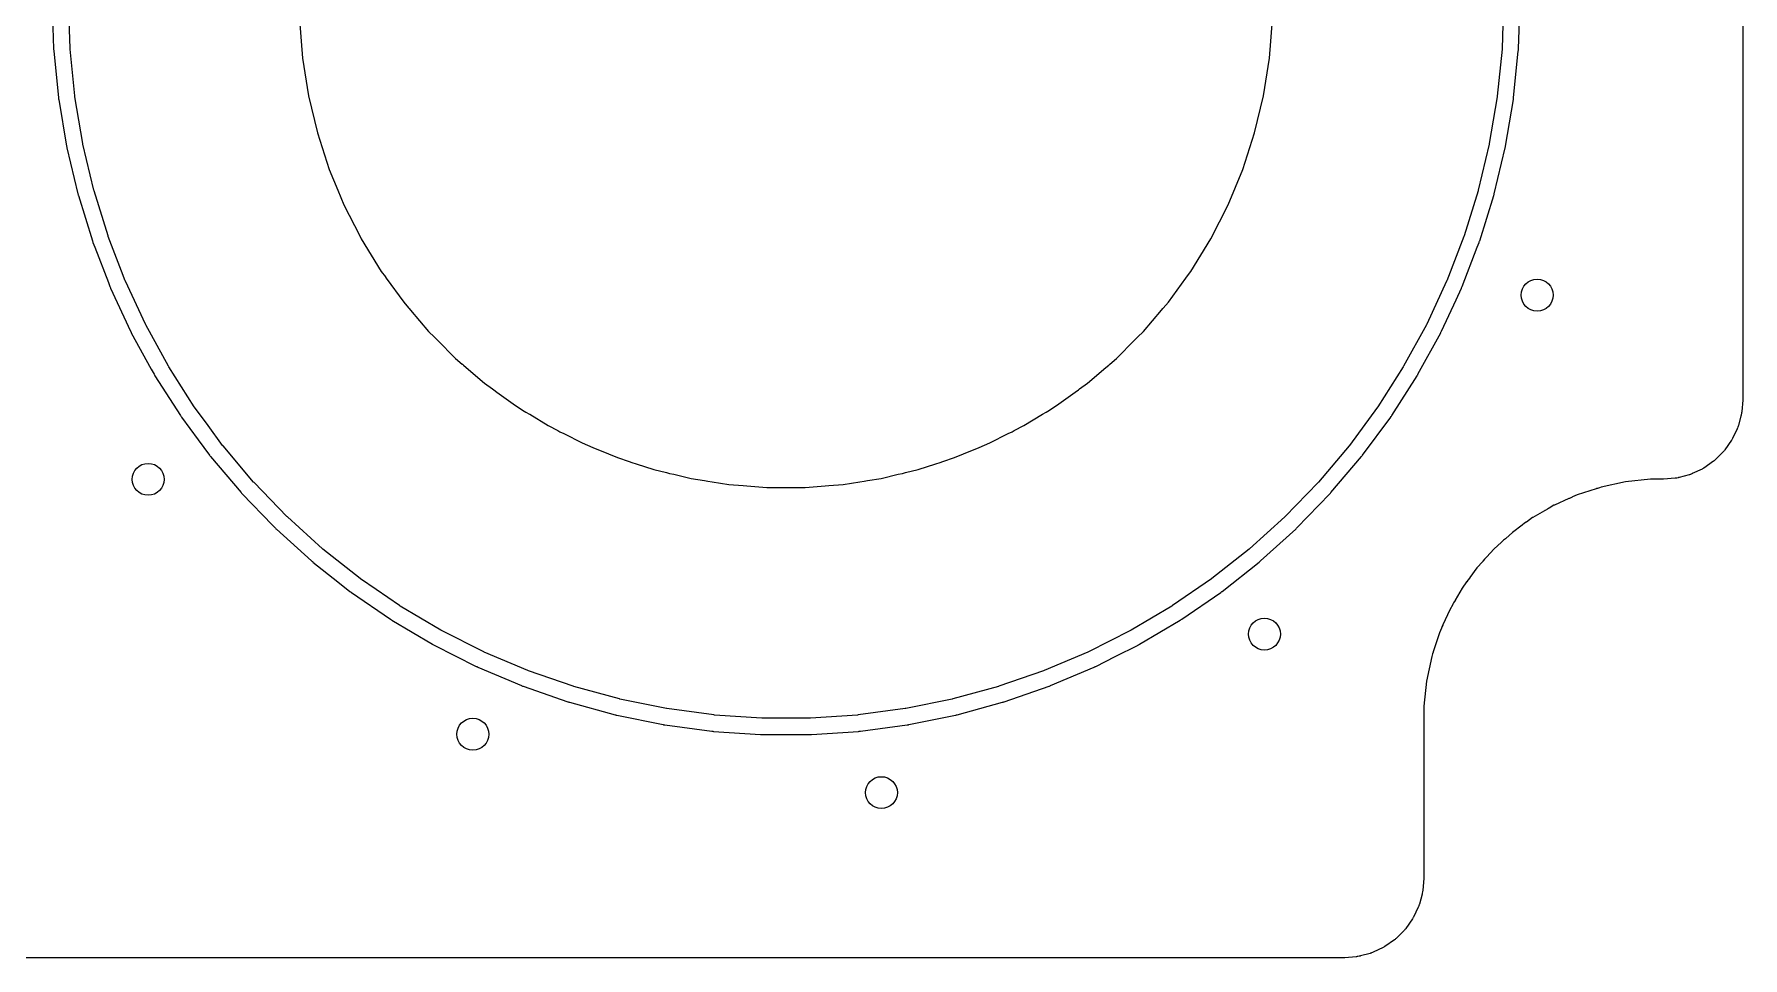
# Model space of a CAD drawing. Header units: inches. Extents: x 0.79 to 7.64, y -5.35 to -0.98.
# Drawn here: x 6.794 to 7.638, y -5.354 to -4.898 of the extents above; entities that cross this region are included whole.
import ezdxf

# ---------------------------------------------------------------- set-up
doc = ezdxf.new("R2010")
doc.units = ezdxf.units.IN
doc.header["$MEASUREMENT"] = 0
doc.layers.add('BLACK', color=250, linetype='CONTINUOUS')

msp = doc.modelspace()

# ---------------------------------------------------------------- linework, layer by layer
at = {"layer": 'BLACK', "linetype": 'CONTINUOUS'}
for p, q in [((7.63778, -1.2601), (7.63778, -5.07848)), ((6.81181, -4.90539), (6.81103, -4.88205)), ((7.51968, -4.88205), (7.5189, -4.90539)), ((7.52699, -4.90566), (7.52777, -4.88232)), ((6.80319, -4.88977), (6.80372, -4.90566)), ((6.92518, -4.89133), (6.92666, -4.91014)), ((7.40405, -4.91014), (7.40553, -4.89133)), ((6.80372, -4.90566), (6.80374, -4.90593)), ((6.80374, -4.90593), (6.80374, -4.90594)), ((6.80374, -4.90594), (6.80376, -4.90626)), ((6.80376, -4.90626), (6.80378, -4.90653)), ((6.80378, -4.90653), (6.80612, -4.92976)), ((6.81183, -4.90572), (6.81181, -4.90539)), ((6.81415, -4.92878), (6.81183, -4.90572)), ((7.51888, -4.90572), (7.51654, -4.92895)), ((7.5189, -4.90539), (7.51888, -4.90572)), ((7.52459, -4.92976), (7.52693, -4.90653)), ((7.52693, -4.90653), (7.52695, -4.90626)), ((7.52695, -4.90626), (7.52697, -4.90593)), ((7.52697, -4.90593), (7.52699, -4.90566)), ((6.92666, -4.91014), (6.92666, -4.91014)), ((6.92666, -4.91014), (6.92961, -4.92878)), ((7.4011, -4.92878), (7.40405, -4.91014)), ((6.80612, -4.92976), (6.80615, -4.93003)), ((6.80615, -4.93003), (6.80619, -4.93036)), ((6.80619, -4.93036), (6.80623, -4.93062)), ((6.80623, -4.93062), (6.81012, -4.95365)), ((6.81417, -4.92895), (6.81415, -4.92878)), ((6.81421, -4.92928), (6.81417, -4.92895)), ((6.8181, -4.95231), (6.81421, -4.92928)), ((6.92961, -4.92878), (6.92961, -4.92878)), ((6.92961, -4.92878), (6.93402, -4.94713)), ((7.39669, -4.94713), (7.4011, -4.92878)), ((7.5165, -4.92928), (7.51261, -4.95231)), ((7.51654, -4.92895), (7.5165, -4.92928)), ((7.52059, -4.95365), (7.52447, -4.93062)), ((7.52447, -4.93062), (7.52451, -4.93036)), ((7.52451, -4.93036), (7.52456, -4.93003)), ((7.52456, -4.93003), (7.52459, -4.92976)), ((6.93402, -4.94713), (6.93402, -4.94713)), ((6.93402, -4.94713), (6.93985, -4.96508)), ((7.39086, -4.96508), (7.39669, -4.94713)), ((6.81012, -4.95365), (6.81017, -4.95392)), ((6.81017, -4.95392), (6.81023, -4.95424)), ((6.81023, -4.95424), (6.81029, -4.9545)), ((6.81029, -4.9545), (6.81571, -4.97722)), ((6.81816, -4.95263), (6.8181, -4.95231)), ((6.82358, -4.97534), (6.81816, -4.95263)), ((7.51255, -4.95263), (7.50713, -4.97534)), ((7.51261, -4.95231), (7.51255, -4.95263)), ((7.515, -4.97722), (7.52042, -4.9545)), ((7.52042, -4.9545), (7.52048, -4.95424)), ((7.52048, -4.95424), (7.52054, -4.95392)), ((7.52054, -4.95392), (7.52059, -4.95365)), ((6.93985, -4.96508), (6.9441, -4.97534)), ((7.38364, -4.98252), (7.39086, -4.96508)), ((6.81571, -4.97722), (6.81577, -4.97748)), ((6.81577, -4.97748), (6.81586, -4.9778)), ((6.82366, -4.97566), (6.82358, -4.97534)), ((6.83058, -4.99796), (6.82366, -4.97566)), ((6.9441, -4.97534), (6.94707, -4.98252)), ((7.50705, -4.97566), (7.50013, -4.99796)), ((7.50713, -4.97534), (7.50705, -4.97566)), ((7.51485, -4.9778), (7.51494, -4.97748)), ((7.51494, -4.97748), (7.515, -4.97722)), ((6.81586, -4.9778), (6.81593, -4.97805)), ((6.81593, -4.97805), (6.82285, -5.00036)), ((6.94707, -4.98252), (6.95494, -4.99796)), ((7.37507, -4.99934), (7.38364, -4.98252)), ((7.50786, -5.00036), (7.51477, -4.97806)), ((7.51477, -4.97806), (7.51485, -4.9778)), ((6.82285, -5.00036), (6.82287, -5.00042)), ((6.82287, -5.00042), (6.82294, -5.00062)), ((6.82294, -5.00062), (6.82304, -5.00093)), ((6.82304, -5.00093), (6.82314, -5.00118)), ((6.82314, -5.00118), (6.82403, -5.00349)), ((6.83069, -4.99827), (6.83058, -4.99796)), ((6.83725, -5.01531), (6.83069, -4.99827)), ((6.95494, -4.99796), (6.95564, -4.99934)), ((6.95564, -4.99934), (6.95564, -4.99934)), ((6.95564, -4.99934), (6.9655, -5.01543)), ((7.36521, -5.01543), (7.37507, -4.99934)), ((7.50002, -4.99827), (7.49163, -5.02006)), ((7.50013, -4.99796), (7.50002, -4.99827)), ((7.50668, -5.00349), (7.50757, -5.00118)), ((7.50757, -5.00118), (7.50762, -5.00104)), ((7.50762, -5.00104), (7.50766, -5.00093)), ((7.50766, -5.00093), (7.50777, -5.00062)), ((7.50777, -5.00062), (7.50786, -5.00036)), ((6.82403, -5.00349), (6.83076, -5.02096)), ((7.49918, -5.02297), (7.50668, -5.00349)), ((6.83908, -5.02006), (6.83725, -5.01531)), ((6.9655, -5.01543), (6.9655, -5.01543)), ((6.9655, -5.01543), (6.9655, -5.01543)), ((6.9655, -5.01543), (6.96753, -5.01822)), ((6.96753, -5.01822), (6.96757, -5.01827)), ((6.96757, -5.01827), (6.96763, -5.01837)), ((6.96763, -5.01837), (6.96791, -5.01875)), ((6.96791, -5.01875), (6.96794, -5.01878)), ((6.96794, -5.01878), (6.97659, -5.0307)), ((7.35412, -5.0307), (7.3628, -5.01875)), ((7.3628, -5.01875), (7.36308, -5.01837)), ((7.36308, -5.01837), (7.36314, -5.01827)), ((7.36314, -5.01827), (7.36521, -5.01543)), ((6.83076, -5.02096), (6.83153, -5.02297)), ((6.83153, -5.02297), (6.83153, -5.02297)), ((6.83153, -5.02297), (6.83163, -5.02322)), ((6.83163, -5.02322), (6.83176, -5.02352)), ((6.83176, -5.02352), (6.83187, -5.02377)), ((6.83187, -5.02377), (6.8417, -5.04495)), ((6.83921, -5.02036), (6.83908, -5.02006)), ((6.84904, -5.04155), (6.83921, -5.02036)), ((7.4915, -5.02036), (7.48167, -5.04155)), ((7.49163, -5.02006), (7.4915, -5.02036)), ((7.49621, -5.02944), (7.49884, -5.02377)), ((7.49884, -5.02377), (7.49895, -5.02352)), ((7.49884, -5.02377), (7.49884, -5.02377)), ((7.49895, -5.02352), (7.49908, -5.02322)), ((7.49908, -5.02322), (7.49918, -5.02297)), ((6.97659, -5.0307), (6.97659, -5.0307)), ((6.97659, -5.0307), (6.97897, -5.03348)), ((6.97897, -5.03348), (6.97907, -5.0336)), ((6.97907, -5.0336), (6.97925, -5.03384)), ((6.97925, -5.03384), (6.97994, -5.03462)), ((6.97994, -5.03462), (6.98885, -5.04505)), ((7.34186, -5.04505), (7.35077, -5.03461)), ((7.35077, -5.03461), (7.35146, -5.03384)), ((7.35146, -5.03384), (7.35164, -5.0336)), ((7.35164, -5.0336), (7.35412, -5.0307)), ((7.48901, -5.04495), (7.49621, -5.02944)), ((6.8417, -5.04495), (6.84182, -5.0452)), ((6.84919, -5.04184), (6.84904, -5.04155)), ((6.86041, -5.06232), (6.84919, -5.04184)), ((6.98885, -5.04505), (6.98885, -5.04505)), ((6.98885, -5.04505), (6.98885, -5.04505)), ((6.98885, -5.04505), (6.99176, -5.04796)), ((7.33895, -5.04796), (7.34186, -5.04505)), ((7.48152, -5.04184), (7.4703, -5.06232)), ((7.48167, -5.04155), (7.48152, -5.04184)), ((7.48889, -5.0452), (7.48901, -5.04495)), ((6.84182, -5.0452), (6.84182, -5.0452)), ((6.84182, -5.0452), (6.8419, -5.04536)), ((6.8419, -5.04536), (6.84196, -5.04549)), ((6.84196, -5.04549), (6.84196, -5.04549)), ((6.84196, -5.04549), (6.84209, -5.04573)), ((6.84209, -5.04573), (6.85193, -5.06369)), ((6.99176, -5.04796), (6.99208, -5.04832)), ((6.99208, -5.04832), (6.99312, -5.04932)), ((6.99312, -5.04932), (7.0022, -5.05839)), ((7.32851, -5.05839), (7.33759, -5.04932)), ((7.33759, -5.04932), (7.33863, -5.04832)), ((7.33863, -5.04832), (7.33895, -5.04796)), ((7.47739, -5.06621), (7.48862, -5.04573)), ((7.48862, -5.04573), (7.48874, -5.04549)), ((7.48874, -5.04549), (7.48889, -5.0452)), ((7.0022, -5.05839), (7.0022, -5.05839)), ((7.0022, -5.05839), (7.0022, -5.05839)), ((7.0022, -5.05839), (7.00545, -5.06118)), ((7.00545, -5.06118), (7.00556, -5.06127)), ((7.00556, -5.06127), (7.00604, -5.06172)), ((7.00604, -5.06172), (7.00738, -5.06282)), ((7.32333, -5.06282), (7.32467, -5.06172)), ((7.32467, -5.06172), (7.32515, -5.06127)), ((7.32515, -5.06127), (7.32851, -5.05839)), ((6.85193, -5.06369), (6.85331, -5.06621)), ((6.85331, -5.06621), (6.85345, -5.06644)), ((6.85345, -5.06644), (6.85361, -5.06672)), ((6.85361, -5.06672), (6.85376, -5.06695)), ((6.85376, -5.06695), (6.86632, -5.08664)), ((6.86057, -5.0626), (6.86041, -5.06232)), ((6.87314, -5.08229), (6.86057, -5.0626)), ((7.00738, -5.06282), (7.01655, -5.07065)), ((7.31416, -5.07065), (7.32333, -5.06282)), ((7.47013, -5.0626), (7.45757, -5.08228)), ((7.46439, -5.08664), (7.47695, -5.06695)), ((7.4703, -5.06232), (7.47013, -5.0626)), ((7.47695, -5.06695), (7.47709, -5.06672)), ((7.47709, -5.06672), (7.47726, -5.06644)), ((7.47726, -5.06644), (7.47739, -5.06621)), ((7.01655, -5.07065), (7.02038, -5.07344)), ((7.02038, -5.07344), (7.02102, -5.07396)), ((7.02102, -5.07396), (7.02261, -5.07506)), ((7.02261, -5.07506), (7.03182, -5.08174)), ((7.29889, -5.08174), (7.3081, -5.07505)), ((7.3081, -5.07505), (7.30969, -5.07396)), ((7.30969, -5.07396), (7.31033, -5.07344)), ((7.31033, -5.07344), (7.31416, -5.07065)), ((7.63777, -5.07866), (7.63776, -5.07883)), ((7.63778, -5.07848), (7.63777, -5.07866)), ((6.86632, -5.08664), (6.86647, -5.08686)), ((6.86647, -5.08686), (6.86666, -5.08713)), ((6.86666, -5.08713), (6.86681, -5.08735)), ((6.87333, -5.08255), (6.87314, -5.08229)), ((6.88, -5.09161), (6.87333, -5.08255)), ((7.03182, -5.08174), (7.03613, -5.08439)), ((7.03613, -5.08439), (7.03695, -5.08495)), ((7.03695, -5.08495), (7.03873, -5.08598)), ((7.03873, -5.08598), (7.03878, -5.08601)), ((7.03878, -5.08601), (7.04791, -5.0916)), ((7.2828, -5.09161), (7.29198, -5.08598)), ((7.29198, -5.08598), (7.29376, -5.08495)), ((7.29376, -5.08495), (7.29458, -5.08439)), ((7.29458, -5.08439), (7.29889, -5.08174)), ((7.45738, -5.08255), (7.44353, -5.10135)), ((7.45757, -5.08228), (7.45738, -5.08255)), ((7.4639, -5.08735), (7.46405, -5.08713)), ((7.46405, -5.08713), (7.46424, -5.08686)), ((7.46424, -5.08686), (7.46439, -5.08664)), ((7.63687, -5.08673), (7.63558, -5.09155)), ((7.6369, -5.08661), (7.63687, -5.08673)), ((7.63693, -5.08648), (7.6369, -5.08661)), ((7.63696, -5.08636), (7.63693, -5.08648)), ((7.63717, -5.08529), (7.63696, -5.08636)), ((7.6372, -5.08508), (7.63717, -5.08529)), ((7.63723, -5.08487), (7.6372, -5.08508)), ((7.63726, -5.08465), (7.63723, -5.08487)), ((7.63775, -5.07899), (7.63726, -5.08465)), ((7.63776, -5.07883), (7.63775, -5.07899)), ((6.86681, -5.08735), (6.87506, -5.09855)), ((6.88718, -5.10135), (6.88, -5.09161)), ((7.04791, -5.0916), (7.04791, -5.0916)), ((7.04791, -5.0916), (7.04791, -5.09161)), ((7.04791, -5.09161), (7.05271, -5.09405)), ((7.05271, -5.09405), (7.0537, -5.09462)), ((7.0537, -5.09462), (7.05563, -5.09554)), ((7.05563, -5.09554), (7.06472, -5.10017)), ((7.26598, -5.10017), (7.27508, -5.09554)), ((7.27508, -5.09554), (7.27701, -5.09462)), ((7.27701, -5.09462), (7.278, -5.09405)), ((7.278, -5.09405), (7.2828, -5.09161)), ((7.45004, -5.10615), (7.4639, -5.08735)), ((7.63498, -5.0931), (7.63272, -5.09795)), ((7.63502, -5.09302), (7.63498, -5.0931)), ((7.63505, -5.09294), (7.63502, -5.09302)), ((7.63509, -5.09286), (7.63505, -5.09294)), ((7.63533, -5.09227), (7.63509, -5.09286)), ((7.63542, -5.09204), (7.63533, -5.09227)), ((7.6355, -5.09179), (7.63542, -5.09204)), ((7.63558, -5.09155), (7.6355, -5.09179)), ((6.87506, -5.09855), (6.88067, -5.10615)), ((6.88738, -5.10161), (6.88718, -5.10135)), ((6.90246, -5.11944), (6.88738, -5.10161)), ((7.06472, -5.10017), (7.07, -5.10236)), ((7.07, -5.10236), (7.07118, -5.10292)), ((7.07118, -5.10292), (7.07321, -5.10369)), ((7.07321, -5.10369), (7.08216, -5.1074)), ((7.24855, -5.1074), (7.2575, -5.10369)), ((7.2575, -5.10369), (7.25953, -5.10292)), ((7.25953, -5.10292), (7.2607, -5.10236)), ((7.2607, -5.10236), (7.26598, -5.10017)), ((7.44333, -5.10161), (7.42825, -5.11944)), ((7.44353, -5.10135), (7.44333, -5.10161)), ((7.62866, -5.10388), (7.62844, -5.10414)), ((7.62886, -5.10362), (7.62866, -5.10388)), ((7.63221, -5.09883), (7.62886, -5.10362)), ((7.63239, -5.09855), (7.63221, -5.09883)), ((7.63256, -5.09825), (7.63239, -5.09855)), ((7.63272, -5.09795), (7.63256, -5.09825)), ((6.88067, -5.10615), (6.88083, -5.10637)), ((6.88083, -5.10637), (6.88103, -5.10662)), ((6.88103, -5.10662), (6.88103, -5.10663)), ((6.88103, -5.10663), (6.8812, -5.10683)), ((6.8812, -5.10683), (6.89628, -5.12467)), ((7.08216, -5.1074), (7.08792, -5.10927)), ((7.08792, -5.10927), (7.08927, -5.10978)), ((7.08927, -5.10978), (7.09136, -5.11038)), ((7.09136, -5.11038), (7.10011, -5.11323)), ((7.2306, -5.11323), (7.23935, -5.11038)), ((7.23935, -5.11038), (7.24144, -5.10978)), ((7.24144, -5.10978), (7.24279, -5.10927)), ((7.24279, -5.10927), (7.24855, -5.1074)), ((7.43443, -5.12467), (7.44951, -5.10683)), ((7.44951, -5.10683), (7.44968, -5.10662)), ((7.44968, -5.10662), (7.44988, -5.10637)), ((7.44988, -5.10637), (7.45004, -5.10615)), ((7.61852, -5.11253), (7.61823, -5.11271)), ((7.6233, -5.10918), (7.61852, -5.11253)), ((7.62357, -5.10897), (7.6233, -5.10918)), ((7.62383, -5.10875), (7.62357, -5.10897)), ((7.62408, -5.10852), (7.62383, -5.10875)), ((7.62821, -5.1044), (7.62408, -5.10852)), ((7.62844, -5.10414), (7.62821, -5.1044)), ((6.90268, -5.11969), (6.90246, -5.11944)), ((6.91891, -5.13647), (6.90268, -5.11969)), ((7.10011, -5.11323), (7.10633, -5.11472)), ((7.10633, -5.11472), (7.10786, -5.11516)), ((7.10786, -5.11516), (7.10996, -5.11559)), ((7.10996, -5.11559), (7.11846, -5.11763)), ((7.11846, -5.11763), (7.12514, -5.11869)), ((7.12514, -5.11869), (7.12681, -5.11903)), ((7.12681, -5.11903), (7.12889, -5.11929)), ((7.12889, -5.11929), (7.1371, -5.12059)), ((7.1371, -5.12059), (7.14421, -5.12115)), ((7.1865, -5.12115), (7.19361, -5.12059)), ((7.19361, -5.12059), (7.20182, -5.11929)), ((7.20182, -5.11929), (7.20389, -5.11903)), ((7.20389, -5.11903), (7.20557, -5.11869)), ((7.20557, -5.11869), (7.21225, -5.11763)), ((7.21225, -5.11763), (7.22075, -5.11559)), ((7.22075, -5.11559), (7.22285, -5.11516)), ((7.22285, -5.11516), (7.22437, -5.11472)), ((7.22437, -5.11472), (7.2306, -5.11323)), ((7.42803, -5.11969), (7.4118, -5.13647)), ((7.42825, -5.11944), (7.42803, -5.11969)), ((7.57992, -5.11938), (7.56781, -5.12196)), ((7.59223, -5.11809), (7.57992, -5.11938)), ((7.59817, -5.11809), (7.59223, -5.11809)), ((7.59834, -5.11809), (7.59817, -5.11809)), ((7.59851, -5.11808), (7.59834, -5.11809)), ((7.59868, -5.11807), (7.59851, -5.11808)), ((7.60434, -5.11757), (7.59868, -5.11807)), ((7.60455, -5.11755), (7.60434, -5.11757)), ((7.60476, -5.11752), (7.60455, -5.11755)), ((7.60497, -5.11748), (7.60476, -5.11752)), ((7.60503, -5.11747), (7.60497, -5.11748)), ((7.60513, -5.11745), (7.60503, -5.11747)), ((7.6058, -5.11732), (7.60513, -5.11745)), ((7.60604, -5.11727), (7.6058, -5.11732)), ((7.60616, -5.11724), (7.60604, -5.11727)), ((7.60629, -5.11721), (7.60616, -5.11724)), ((7.60641, -5.11718), (7.60629, -5.11721)), ((7.61124, -5.11589), (7.60641, -5.11718)), ((7.61148, -5.11582), (7.61124, -5.11589)), ((7.61172, -5.11574), (7.61148, -5.11582)), ((7.61196, -5.11565), (7.61172, -5.11574)), ((7.61255, -5.1154), (7.61196, -5.11565)), ((7.61263, -5.11537), (7.61255, -5.1154)), ((7.61266, -5.11535), (7.61263, -5.11537)), ((7.6127, -5.11533), (7.61266, -5.11535)), ((7.61278, -5.1153), (7.6127, -5.11533)), ((7.61764, -5.11303), (7.61278, -5.1153)), ((7.61794, -5.11288), (7.61764, -5.11303)), ((7.61823, -5.11271), (7.61794, -5.11288)), ((6.89628, -5.12467), (6.89646, -5.12487)), ((6.89646, -5.12487), (6.89646, -5.12487)), ((6.89646, -5.12487), (6.89668, -5.12511)), ((6.89668, -5.12511), (6.89668, -5.12511)), ((6.89668, -5.12511), (6.89686, -5.12531)), ((6.89686, -5.12531), (6.91183, -5.14079)), ((7.14421, -5.12115), (7.14602, -5.12137)), ((7.14602, -5.12137), (7.14804, -5.12145)), ((7.14804, -5.12145), (7.15592, -5.12207)), ((7.15592, -5.12207), (7.15592, -5.12207)), ((7.15592, -5.12207), (7.16342, -5.12207)), ((7.16342, -5.12207), (7.16535, -5.12214)), ((7.16535, -5.12214), (7.16728, -5.12207)), ((7.16728, -5.12207), (7.17479, -5.12207)), ((7.17479, -5.12207), (7.18267, -5.12145)), ((7.17479, -5.12207), (7.17479, -5.12207)), ((7.18267, -5.12145), (7.18469, -5.12137)), ((7.18469, -5.12137), (7.1865, -5.12115)), ((7.41761, -5.1421), (7.43385, -5.12531)), ((7.43385, -5.12531), (7.43403, -5.12511)), ((7.43403, -5.12511), (7.43425, -5.12487)), ((7.43425, -5.12487), (7.43443, -5.12467)), ((7.55184, -5.12765), (7.54472, -5.13082)), ((7.55215, -5.12751), (7.55184, -5.12765)), ((7.55184, -5.12765), (7.55184, -5.12765)), ((7.5522, -5.12749), (7.55215, -5.12751)), ((7.55215, -5.12751), (7.55215, -5.12751)), ((7.55319, -5.12701), (7.5522, -5.12749)), ((7.55357, -5.12688), (7.55319, -5.12701)), ((7.55371, -5.12682), (7.55357, -5.12688)), ((7.55603, -5.12579), (7.55371, -5.12682)), ((7.55371, -5.12682), (7.55371, -5.12682)), ((7.5654, -5.12274), (7.55603, -5.12579)), ((7.55603, -5.12579), (7.55603, -5.12579)), ((7.55603, -5.12579), (7.55603, -5.12579)), ((7.56548, -5.12271), (7.5654, -5.12274)), ((7.5657, -5.12264), (7.56548, -5.12271)), ((7.56581, -5.12261), (7.5657, -5.12264)), ((7.56594, -5.12257), (7.56581, -5.1226)), ((7.56581, -5.1226), (7.56581, -5.12261)), ((7.56696, -5.12223), (7.56594, -5.12257)), ((7.56594, -5.12257), (7.56594, -5.12257)), ((7.56594, -5.12257), (7.56594, -5.12257)), ((7.56779, -5.12196), (7.56696, -5.12223)), ((7.56781, -5.12196), (7.56779, -5.12196)), ((7.56781, -5.12196), (7.56781, -5.12196)), ((6.91915, -5.1367), (6.91891, -5.13647)), ((6.93647, -5.15237), (6.91915, -5.1367)), ((7.41156, -5.1367), (7.39424, -5.15237)), ((7.4118, -5.13647), (7.41156, -5.1367)), ((7.534, -5.13701), (7.53096, -5.13922)), ((7.53403, -5.137), (7.534, -5.13701)), ((7.534, -5.13701), (7.534, -5.13701)), ((7.534, -5.13701), (7.534, -5.13701)), ((7.534, -5.13701), (7.534, -5.13701)), ((7.53992, -5.13359), (7.53403, -5.137)), ((7.53993, -5.13359), (7.53992, -5.13359)), ((7.54, -5.13355), (7.53993, -5.13359)), ((7.53993, -5.13359), (7.53993, -5.13359)), ((7.54012, -5.13348), (7.54, -5.13355)), ((7.54125, -5.13277), (7.54012, -5.13348)), ((7.54175, -5.13252), (7.54125, -5.13277)), ((7.54125, -5.13277), (7.54125, -5.13277)), ((7.54201, -5.13239), (7.54175, -5.13252)), ((7.54216, -5.1323), (7.54201, -5.13239)), ((7.54453, -5.13093), (7.54216, -5.1323)), ((7.54216, -5.1323), (7.54216, -5.1323)), ((7.54454, -5.13093), (7.54453, -5.13093)), ((7.54456, -5.13092), (7.54454, -5.13093)), ((7.54464, -5.13086), (7.54456, -5.13092)), ((7.54472, -5.13082), (7.54464, -5.13086)), ((6.91183, -5.14079), (6.9131, -5.1421)), ((6.9131, -5.1421), (6.91329, -5.14229)), ((6.91329, -5.14229), (6.91352, -5.14252)), ((6.91352, -5.14252), (6.91372, -5.1427)), ((6.91372, -5.1427), (6.93104, -5.15837)), ((7.39967, -5.15837), (7.41699, -5.1427)), ((7.41699, -5.1427), (7.41719, -5.14252)), ((7.41719, -5.14252), (7.41742, -5.14229)), ((7.41742, -5.14229), (7.41761, -5.1421)), ((7.52398, -5.14429), (7.5207, -5.14725)), ((7.5288, -5.14079), (7.52398, -5.14429)), ((7.52398, -5.14429), (7.52398, -5.14429)), ((7.52398, -5.14429), (7.52398, -5.14429)), ((7.5288, -5.14079), (7.5288, -5.14079)), ((7.52888, -5.14073), (7.5288, -5.14079)), ((7.53002, -5.13982), (7.52888, -5.14073)), ((7.53085, -5.1393), (7.53002, -5.13982)), ((7.53096, -5.13922), (7.53085, -5.1393)), ((7.53096, -5.13922), (7.53096, -5.13922)), ((7.53096, -5.13922), (7.53096, -5.13922)), ((6.93672, -5.15258), (6.93647, -5.15237)), ((6.95504, -5.16705), (6.93672, -5.15258)), ((7.39399, -5.15258), (7.37566, -5.16705)), ((7.39424, -5.15237), (7.39399, -5.15258)), ((7.51478, -5.15258), (7.51141, -5.15632)), ((7.51857, -5.14917), (7.51478, -5.15258)), ((7.51478, -5.15258), (7.51478, -5.15258)), ((7.51861, -5.14913), (7.51857, -5.14916)), ((7.51857, -5.14916), (7.51857, -5.14916)), ((7.51857, -5.14916), (7.51857, -5.14917)), ((7.51875, -5.14899), (7.51861, -5.14913)), ((7.51966, -5.14808), (7.51875, -5.14899)), ((7.52052, -5.1474), (7.51966, -5.14808)), ((7.52068, -5.14726), (7.52052, -5.1474)), ((7.5207, -5.14725), (7.52068, -5.14726)), ((7.52068, -5.14726), (7.52068, -5.14726)), ((6.93104, -5.15837), (6.93104, -5.15837)), ((6.93104, -5.15837), (6.93104, -5.15837)), ((6.93104, -5.15837), (6.93118, -5.15849)), ((6.93118, -5.15849), (6.93124, -5.15854)), ((6.93124, -5.15854), (6.93149, -5.15875)), ((6.93149, -5.15875), (6.93169, -5.15891)), ((6.93169, -5.15891), (6.9317, -5.15893)), ((6.9317, -5.15893), (6.94402, -5.16865)), ((7.38068, -5.1734), (7.39901, -5.15893)), ((7.39901, -5.15893), (7.39922, -5.15875)), ((7.39922, -5.15875), (7.39946, -5.15854)), ((7.39946, -5.15854), (7.39967, -5.15837)), ((7.50649, -5.16178), (7.50299, -5.1666)), ((7.5065, -5.16178), (7.50649, -5.16178)), ((7.50649, -5.16178), (7.50649, -5.16178)), ((7.50936, -5.1586), (7.5065, -5.16178)), ((7.50946, -5.15849), (7.50936, -5.1586)), ((7.50936, -5.1586), (7.50936, -5.1586)), ((7.50936, -5.1586), (7.50936, -5.1586)), ((7.5096, -5.15831), (7.50946, -5.15849)), ((7.51029, -5.15746), (7.5096, -5.15831)), ((7.5112, -5.15655), (7.51029, -5.15746)), ((7.51134, -5.1564), (7.5112, -5.15655)), ((7.51141, -5.15632), (7.51134, -5.1564)), ((7.51141, -5.15632), (7.51141, -5.15632)), ((6.94402, -5.16865), (6.95003, -5.1734)), ((6.95531, -5.16724), (6.95504, -5.16705)), ((6.9629, -5.17246), (6.95531, -5.16724)), ((7.3754, -5.16724), (7.35615, -5.18046)), ((7.37566, -5.16705), (7.3754, -5.16724)), ((7.50142, -5.16876), (7.49922, -5.17179)), ((7.50143, -5.16875), (7.50142, -5.16876)), ((7.5015, -5.16865), (7.50143, -5.16875)), ((7.50202, -5.16782), (7.5015, -5.16865)), ((7.50294, -5.16667), (7.50202, -5.16782)), ((7.50299, -5.1666), (7.50294, -5.16667)), ((6.95003, -5.1734), (6.95025, -5.17356)), ((6.95025, -5.17356), (6.95051, -5.17376)), ((6.95051, -5.17376), (6.95073, -5.17391)), ((6.95073, -5.17391), (6.96998, -5.18713)), ((6.97456, -5.18046), (6.9629, -5.17246)), ((7.36073, -5.18713), (7.37998, -5.17391)), ((7.37998, -5.17391), (7.3802, -5.17376)), ((7.3802, -5.17376), (7.38046, -5.17356)), ((7.38046, -5.17356), (7.38068, -5.1734)), ((7.49455, -5.17988), (7.49303, -5.18252)), ((7.49459, -5.1798), (7.49455, -5.17988)), ((7.49455, -5.17988), (7.49455, -5.17988)), ((7.49473, -5.17955), (7.49459, -5.1798)), ((7.49497, -5.17904), (7.49473, -5.17955)), ((7.49568, -5.17791), (7.49497, -5.17904)), ((7.49576, -5.17779), (7.49568, -5.17791)), ((7.49581, -5.1777), (7.49576, -5.17779)), ((7.4992, -5.17182), (7.49581, -5.1777)), ((7.49581, -5.1777), (7.49581, -5.1777)), ((7.49921, -5.1718), (7.4992, -5.17182)), ((7.49922, -5.17179), (7.49921, -5.1718)), ((6.96998, -5.18713), (6.97021, -5.18728)), ((6.97021, -5.18728), (6.97021, -5.18728)), ((6.97021, -5.18728), (6.97048, -5.18745)), ((6.97048, -5.18745), (6.9706, -5.18752)), ((6.9706, -5.18752), (6.97071, -5.1876)), ((6.97071, -5.1876), (6.99081, -5.1995)), ((6.97484, -5.18064), (6.97456, -5.18046)), ((6.99493, -5.19254), (6.97484, -5.18064)), ((7.35587, -5.18064), (7.33578, -5.19254)), ((7.3399, -5.1995), (7.36, -5.1876)), ((7.35615, -5.18046), (7.35587, -5.18064)), ((7.36, -5.1876), (7.36023, -5.18745)), ((7.36023, -5.18745), (7.3605, -5.18728)), ((7.3605, -5.18728), (7.36073, -5.18713)), ((7.49303, -5.18252), (7.48972, -5.18994)), ((6.99522, -5.19269), (6.99493, -5.19254)), ((7.01606, -5.20323), (6.99522, -5.19269)), ((7.33549, -5.19269), (7.31465, -5.20323)), ((7.33578, -5.19254), (7.33549, -5.19269)), ((7.48799, -5.19383), (7.48495, -5.20319)), ((7.48902, -5.19151), (7.48799, -5.19383)), ((7.48799, -5.19383), (7.48799, -5.19383)), ((7.48799, -5.19383), (7.48799, -5.19383)), ((7.48914, -5.19121), (7.48894, -5.19147)), ((7.48894, -5.19147), (7.48902, -5.19151)), ((7.48922, -5.19099), (7.48914, -5.19121)), ((7.48967, -5.19005), (7.48922, -5.19099)), ((7.48922, -5.19099), (7.48922, -5.19099)), ((7.48968, -5.19003), (7.48967, -5.19005)), ((7.48972, -5.18994), (7.48968, -5.19003)), ((7.48968, -5.19003), (7.48968, -5.19003)), ((6.99081, -5.1995), (6.99104, -5.19963)), ((6.99104, -5.19963), (6.99104, -5.19963)), ((6.99104, -5.19963), (6.99133, -5.19979)), ((6.99133, -5.19979), (6.99157, -5.19992)), ((6.99157, -5.19992), (7.01241, -5.21045)), ((7.01635, -5.20336), (7.01606, -5.20323)), ((7.03785, -5.21248), (7.01635, -5.20336)), ((7.31435, -5.20336), (7.29285, -5.21248)), ((7.31465, -5.20323), (7.31435, -5.20336)), ((7.32788, -5.2056), (7.33914, -5.19992)), ((7.33914, -5.19992), (7.3392, -5.19988)), ((7.3392, -5.19988), (7.33938, -5.19979)), ((7.33938, -5.19979), (7.33967, -5.19963)), ((7.33967, -5.19963), (7.3399, -5.1995)), ((7.48458, -5.20432), (7.48417, -5.20559)), ((7.48461, -5.20411), (7.48458, -5.20432)), ((7.48469, -5.20392), (7.48461, -5.20411)), ((7.48478, -5.20368), (7.48469, -5.20392)), ((7.48479, -5.20366), (7.48478, -5.20368)), ((7.48483, -5.20354), (7.48479, -5.20366)), ((7.48484, -5.2035), (7.48483, -5.20354)), ((7.48493, -5.20325), (7.48484, -5.2035)), ((7.48494, -5.20322), (7.48493, -5.20325)), ((7.48495, -5.20319), (7.48494, -5.20322)), ((7.01241, -5.21045), (7.01241, -5.21045)), ((7.01241, -5.21045), (7.01241, -5.21045)), ((7.01241, -5.21045), (7.01265, -5.21056)), ((7.01265, -5.21056), (7.01281, -5.21064)), ((7.01281, -5.21064), (7.01295, -5.2107)), ((7.01295, -5.2107), (7.01313, -5.21079)), ((7.01313, -5.21079), (7.0132, -5.21081)), ((7.0132, -5.21081), (7.0347, -5.21993)), ((7.03816, -5.2126), (7.03785, -5.21248)), ((7.06022, -5.22026), (7.03816, -5.2126)), ((7.29255, -5.2126), (7.27049, -5.22026)), ((7.29285, -5.21248), (7.29255, -5.2126)), ((7.29601, -5.21993), (7.31751, -5.21081)), ((7.31751, -5.21081), (7.31776, -5.2107)), ((7.31776, -5.2107), (7.31806, -5.21056)), ((7.31806, -5.21056), (7.3183, -5.21045)), ((7.3183, -5.21045), (7.32788, -5.2056)), ((7.48416, -5.2056), (7.48159, -5.21772)), ((7.48417, -5.20559), (7.48416, -5.2056)), ((7.48416, -5.2056), (7.48416, -5.2056)), ((7.0347, -5.21993), (7.03488, -5.22)), ((7.03488, -5.22), (7.03495, -5.22003)), ((7.03495, -5.22003), (7.03495, -5.22003)), ((7.03495, -5.22003), (7.03525, -5.22015)), ((7.03525, -5.22015), (7.03551, -5.22024)), ((7.03551, -5.22024), (7.05757, -5.2279)), ((7.06053, -5.22036), (7.06022, -5.22026)), ((7.08306, -5.22652), (7.06053, -5.22036)), ((7.27018, -5.22036), (7.24765, -5.22652)), ((7.27049, -5.22026), (7.27018, -5.22036)), ((7.27314, -5.2279), (7.2952, -5.22024)), ((7.2952, -5.22024), (7.29546, -5.22015)), ((7.29546, -5.22015), (7.29576, -5.22003)), ((7.29576, -5.22003), (7.29601, -5.21993)), ((7.48159, -5.21772), (7.4803, -5.23003)), ((7.05757, -5.2279), (7.05782, -5.22799)), ((7.05782, -5.22799), (7.05814, -5.22808)), ((7.05814, -5.22808), (7.05839, -5.22816)), ((7.05839, -5.22816), (7.08092, -5.23433)), ((7.08337, -5.2266), (7.08306, -5.22652)), ((7.10626, -5.23125), (7.08337, -5.2266)), ((7.24734, -5.2266), (7.22445, -5.23125)), ((7.24765, -5.22652), (7.24734, -5.2266)), ((7.24979, -5.23433), (7.27231, -5.22816)), ((7.27231, -5.22816), (7.27257, -5.22808)), ((7.27257, -5.22808), (7.27288, -5.22799)), ((7.27288, -5.22799), (7.27314, -5.2279)), ((7.4803, -5.23003), (7.4803, -5.31471)), ((7.08092, -5.23433), (7.08118, -5.2344)), ((7.08118, -5.2344), (7.0815, -5.23447)), ((7.0815, -5.23447), (7.08176, -5.23453)), ((7.08176, -5.23453), (7.10465, -5.23918)), ((7.10658, -5.23131), (7.10626, -5.23125)), ((7.12973, -5.23442), (7.10658, -5.23131)), ((7.13005, -5.23445), (7.12973, -5.23442)), ((7.15335, -5.23601), (7.13005, -5.23445)), ((7.15368, -5.23602), (7.15335, -5.23601)), ((7.17703, -5.23602), (7.15368, -5.23602)), ((7.17736, -5.23601), (7.17703, -5.23602)), ((7.20066, -5.23445), (7.17736, -5.23601)), ((7.20098, -5.23442), (7.20066, -5.23445)), ((7.22413, -5.23131), (7.20098, -5.23442)), ((7.22445, -5.23125), (7.22413, -5.23131)), ((7.22606, -5.23918), (7.24895, -5.23453)), ((7.24895, -5.23453), (7.24921, -5.23447)), ((7.24921, -5.23447), (7.24953, -5.2344)), ((7.24953, -5.2344), (7.24979, -5.23433)), ((7.10465, -5.23918), (7.10491, -5.23923)), ((7.10491, -5.23923), (7.10523, -5.23928)), ((7.10523, -5.23928), (7.1055, -5.23932)), ((7.1055, -5.23932), (7.12865, -5.24244)), ((7.12865, -5.24244), (7.12892, -5.24247)), ((7.12892, -5.24247), (7.12892, -5.24247)), ((7.12892, -5.24247), (7.12892, -5.24247)), ((7.12892, -5.24247), (7.12924, -5.2425)), ((7.12924, -5.2425), (7.12924, -5.2425)), ((7.12924, -5.2425), (7.12951, -5.24252)), ((7.12951, -5.24252), (7.15281, -5.24408)), ((7.15281, -5.24408), (7.15308, -5.2441)), ((7.15308, -5.2441), (7.15341, -5.24411)), ((7.15341, -5.24411), (7.15365, -5.24411)), ((7.15365, -5.24411), (7.15368, -5.24411)), ((7.15368, -5.24411), (7.17703, -5.24411)), ((7.17703, -5.24411), (7.17703, -5.24411)), ((7.17703, -5.24411), (7.17706, -5.24411)), ((7.17706, -5.24411), (7.1773, -5.24411)), ((7.1773, -5.24411), (7.17763, -5.2441)), ((7.17763, -5.2441), (7.1779, -5.24408)), ((7.1779, -5.24408), (7.2012, -5.24252)), ((7.2012, -5.24252), (7.20147, -5.2425)), ((7.20147, -5.2425), (7.20179, -5.24247)), ((7.20179, -5.24247), (7.20206, -5.24244)), ((7.20206, -5.24244), (7.22521, -5.23932)), ((7.22521, -5.23932), (7.22547, -5.23928)), ((7.22547, -5.23928), (7.2258, -5.23923)), ((7.2258, -5.23923), (7.22606, -5.23918)), ((7.48029, -5.31488), (7.48028, -5.31505)), ((7.4803, -5.31471), (7.48029, -5.31488)), ((7.47939, -5.32295), (7.4781, -5.32777)), ((7.47942, -5.32283), (7.47939, -5.32295)), ((7.47945, -5.3227), (7.47942, -5.32283)), ((7.47947, -5.32258), (7.47945, -5.3227)), ((7.47969, -5.32151), (7.47947, -5.32258)), ((7.47972, -5.3213), (7.47969, -5.32151)), ((7.47974, -5.32119), (7.47972, -5.32129)), ((7.47972, -5.32129), (7.47972, -5.3213)), ((7.47975, -5.32109), (7.47974, -5.32119)), ((7.47978, -5.32087), (7.47975, -5.32109)), ((7.48027, -5.31522), (7.47978, -5.32087)), ((7.48028, -5.31505), (7.48027, -5.31522)), ((7.4775, -5.32932), (7.47524, -5.33417)), ((7.47754, -5.32924), (7.4775, -5.32932)), ((7.47757, -5.32916), (7.47754, -5.32924)), ((7.47761, -5.32908), (7.47757, -5.32916)), ((7.47785, -5.32849), (7.47761, -5.32908)), ((7.47794, -5.32826), (7.47785, -5.32849)), ((7.47802, -5.32802), (7.47794, -5.32826)), ((7.4781, -5.32777), (7.47802, -5.32802)), ((7.47118, -5.34011), (7.47096, -5.34037)), ((7.47138, -5.33984), (7.47118, -5.34011)), ((7.47473, -5.33505), (7.47138, -5.33984)), ((7.47491, -5.33477), (7.47473, -5.33505)), ((7.47508, -5.33447), (7.47491, -5.33477)), ((7.47524, -5.33417), (7.47508, -5.33447)), ((7.46104, -5.34875), (7.46075, -5.34893)), ((7.46582, -5.3454), (7.46104, -5.34875)), ((7.46609, -5.34519), (7.46582, -5.3454)), ((7.46635, -5.34497), (7.46609, -5.34519)), ((7.4666, -5.34474), (7.46635, -5.34497)), ((7.47073, -5.34062), (7.4666, -5.34474)), ((7.47096, -5.34037), (7.47073, -5.34062)), ((7.44069, -5.35431), (0.98451, -5.35431)), ((7.44086, -5.35431), (7.44069, -5.35431)), ((7.44103, -5.3543), (7.44086, -5.35431)), ((7.4412, -5.35429), (7.44103, -5.3543)), ((7.44686, -5.35379), (7.4412, -5.35429)), ((7.44707, -5.35377), (7.44686, -5.35379)), ((7.44728, -5.35374), (7.44707, -5.35377)), ((7.44749, -5.3537), (7.44728, -5.35374)), ((7.44755, -5.35369), (7.44749, -5.3537)), ((7.44765, -5.35367), (7.44755, -5.35369)), ((7.44832, -5.35354), (7.44765, -5.35367)), ((7.44856, -5.35349), (7.44832, -5.35354)), ((7.44868, -5.35346), (7.44856, -5.35349)), ((7.44881, -5.35343), (7.44868, -5.35346)), ((7.44893, -5.3534), (7.44881, -5.35343)), ((7.45376, -5.35211), (7.44893, -5.3534)), ((7.454, -5.35204), (7.45376, -5.35211)), ((7.45424, -5.35196), (7.454, -5.35204)), ((7.45448, -5.35187), (7.45424, -5.35196)), ((7.45507, -5.35162), (7.45448, -5.35187)), ((7.45515, -5.35159), (7.45507, -5.35162)), ((7.45518, -5.35157), (7.45515, -5.35159)), ((7.45522, -5.35155), (7.45518, -5.35157)), ((7.4553, -5.35152), (7.45522, -5.35155)), ((7.46016, -5.34926), (7.4553, -5.35152)), ((7.46046, -5.3491), (7.46016, -5.34926)), ((7.46075, -5.34893), (7.46046, -5.3491))]:
    msp.add_line(p, q, dxfattribs=at)
at = {"layer": 'BLACK'}
for centre in [(7.53622, -5.02717), (6.85039, -5.11811), (7.40157, -5.19449), (7.0107, -5.24394), (7.21245, -5.27276)]:
    msp.add_circle(centre, 0.00787, dxfattribs=at)
at = {"layer": 'WHITE'}
for centre in [(7.53622, -5.02717), (6.85039, -5.11811), (7.40157, -5.19449), (7.0107, -5.24394), (7.21245, -5.27276)]:
    msp.add_circle(centre, 0.00787, dxfattribs=at)

doc.saveas('drawing.dxf')
